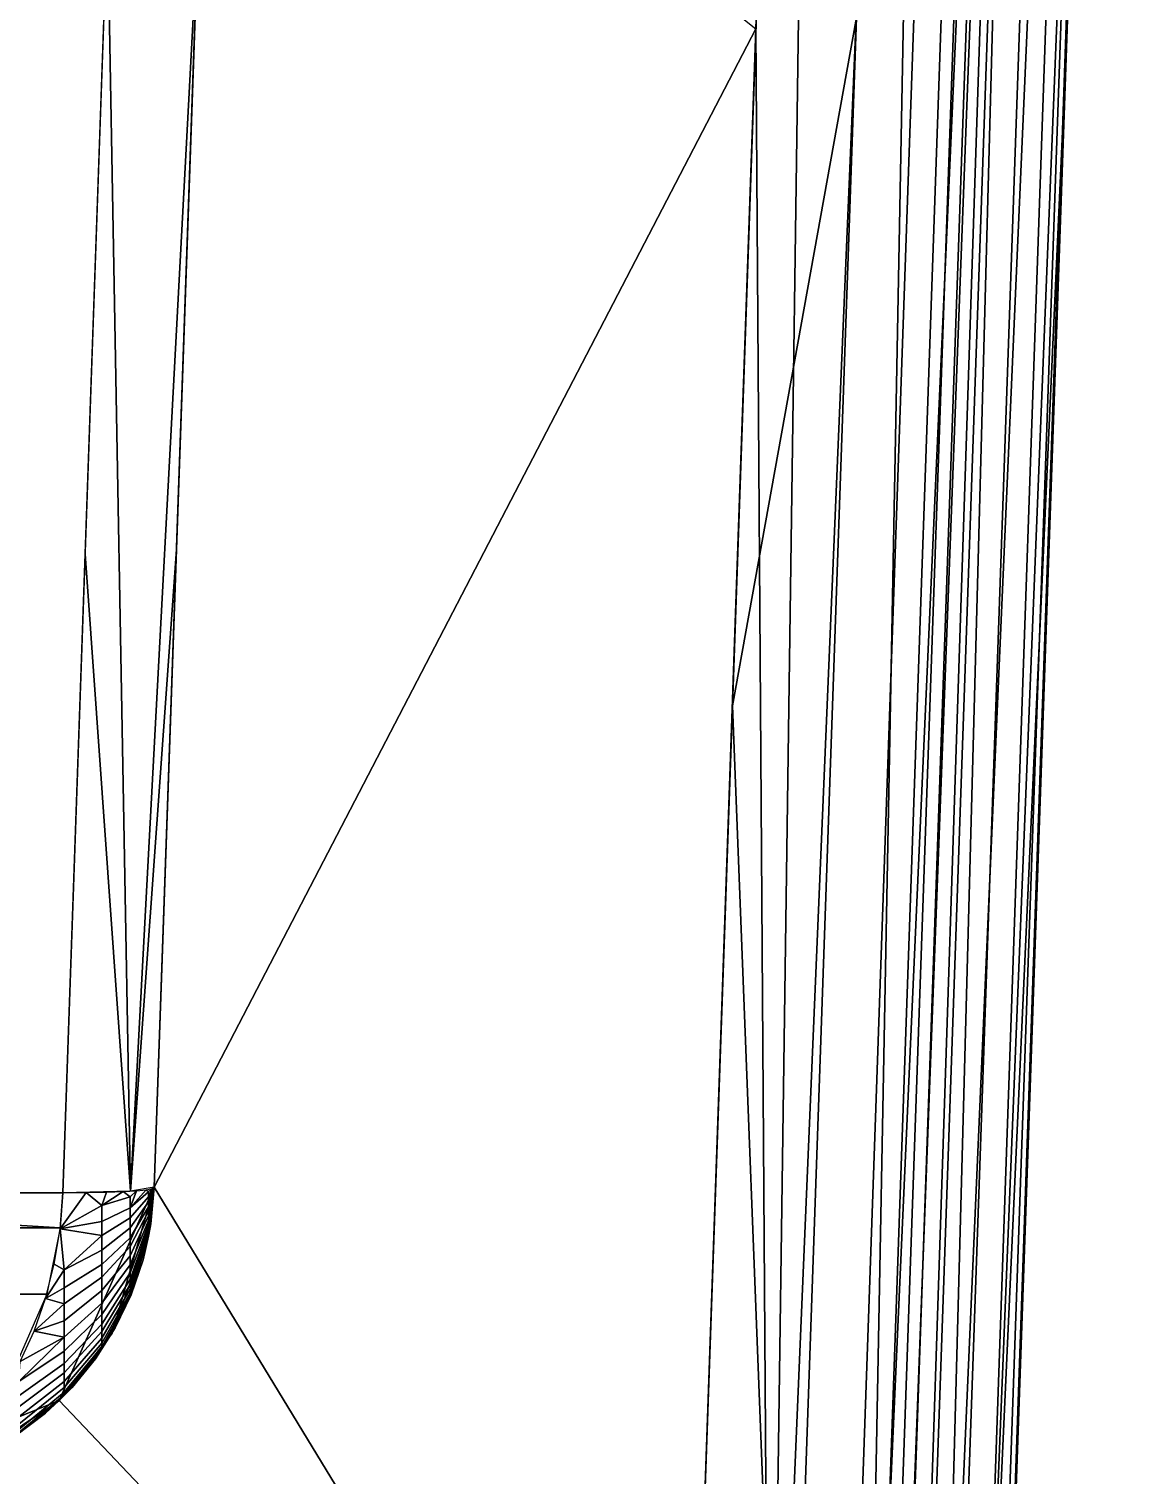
# Model space of a CAD drawing. Extents: x -11.8 to 11.8, y -23.6 to 0.1.
# Drawn here: x 9.969 to 11.75, y -5.447 to -3.127 of the extents above; entities that cross this region are included whole.
import ezdxf

# ---------------------------------------------------------------- set-up
doc = ezdxf.new("R2010")
doc.units = 0
doc.header["$MEASUREMENT"] = 0
doc.layers.add('METALICO', color=253, linetype='CONTINUOUS')

msp = doc.modelspace()

# ---------------------------------------------------------------- linework, layer by layer
at = {"layer": 'METALICO'}
for points in [[(0, -6.3855, 11.5224), (11.0227, -6.3855, 11.5224), (0, 0.1319, 11.75)], [(11.0227, -6.3855, 11.5224), (11.2503, 0.1319, 11.75), (0, 0.1319, 11.75)], [(10.1704, -4.9855, -11.5713), (10.3491, 0.1319, -11.75), (10.3491, 0.1319, -2.8033)], [(10.3491, 0.1319, -2.8033), (10.3491, 0.1319, 6.1433), (10.1704, -4.9855, 5.9428)], [(10.1704, -4.9855, 5.9428), (10.1704, -4.9855, -2.8143), (10.3491, 0.1319, -2.8033)], [(10.1704, -4.9855, -2.8143), (10.1704, -4.9855, -11.5713), (10.3491, 0.1319, -2.8033)], [(11.1365, -3.1268, 11.6362), (11.2503, 0.1319, 11.75), (11.1588, -6.3896, 11.5034)], [(11.2503, 0.1319, 11.75), (11.4343, 0.1319, 11.7149), (11.1588, -6.3896, 11.5034)], [(11.3114, -6.3924, 11.4302), (11.1588, -6.3896, 11.5034), (11.4343, 0.1319, 11.7149)], [(11.4343, 0.1319, 11.7149), (11.6037, 0.1319, 11.6037), (11.3114, -6.3924, 11.4302)], [(11.3557, -6.3927, 11.3949), (11.3114, -6.3924, 11.4302), (11.6037, 0.1319, 11.6037)], [(11.3885, -6.3927, 11.3627), (11.3557, -6.3927, 11.3949), (11.6037, 0.1319, 11.6037)], [(11.4284, -6.3924, 11.3139), (11.3885, -6.3927, 11.3627), (11.6037, 0.1319, 11.6037)], [(11.6037, 0.1319, 11.6037), (11.7149, 0.1319, 11.4343), (11.4284, -6.3924, 11.3139)], [(11.4877, -6.3907, 11.2051), (11.4284, -6.3924, 11.3139), (11.7149, 0.1319, 11.4343)], [(11.75, 0.1319, 11.2503), (11.6362, -3.1268, 11.1365), (11.4877, -6.3907, 11.2051)], [(11.7149, 0.1319, 11.4343), (11.75, 0.1319, 11.2503), (11.4877, -6.3907, 11.2051)], [(11.5224, -6.3855, 11.0227), (11.5224, -6.3855, 0), (11.75, 0.1319, 0)], [(11.5224, -6.3855, 0), (11.5224, -6.3855, -11.0227), (11.75, 0.1319, 0)], [(11.5224, -6.3855, -11.0227), (11.75, 0.1319, -11.2503), (11.75, 0.1319, 0)], [(11.75, 0.1319, 0), (11.75, 0.1319, 11.2503), (11.5224, -6.3855, 11.0227)], [(11.1744, -2.0406, -11.6741), (11.0986, -4.2131, -11.5983), (11.2978, -3.1083, -11.6103)], [(10.1133, -2.4312, 6.3963), (8.1598, -4.9943, 8.1598), (6.3963, -2.4312, 10.1133)], [(10.1133, -2.4312, 6.3963), (10.0238, -4.9943, 6.2958), (8.1598, -4.9943, 8.1598)], [(10.1704, -4.9855, -11.5713), (10.2598, -2.4268, -11.6606), (11.1365, -3.1268, -11.6362)], [(10.0596, -3.969, 6.336), (10.0954, -2.9438, 6.3762), (10.1322, -4.9917, 6.1338)], [(10.0954, -2.9438, 6.3762), (10.2419, -2.9386, 6.023), (10.1322, -4.9917, 6.1338)], [(10.2419, -2.9386, 6.023), (10.2062, -3.962, 5.9829), (10.1322, -4.9917, 6.1338)], [(11.1832, -6.3902, -11.4957), (11.2978, -3.1083, -11.6103), (11.0986, -4.2131, -11.5983)], [(11.2978, -3.1083, -11.6103), (11.1832, -6.3902, -11.4957), (11.2754, -6.392, -11.4535), (11.39, -3.11, -11.5681)], [(11.5603, -3.1102, -11.4029), (11.4456, -6.3921, -11.2883), (11.5118, -6.3887, -11.1247), (11.6264, -3.1068, -11.2393)], [(11.6264, -3.1068, -11.2393), (11.5118, -6.3887, -11.1247), (11.5205, -6.387, -11.0654), (11.6351, -3.1051, -11.18)], [(11.6351, -3.1051, -11.18), (11.5205, -6.387, -11.0654), (11.5224, -6.3855, -11.0227), (11.637, -3.1036, -11.1373)], [(11.1365, -3.1268, -11.6362), (11.0227, -6.3855, -11.5224), (10.1704, -4.9855, -11.5713)], [(11.0227, -6.3855, 11.5224), (11.1365, -3.1268, 11.6362), (11.1588, -6.3896, 11.5034)], [(11.39, -3.11, -11.5681), (11.2754, -6.392, -11.4535), (11.3192, -6.3925, -11.4246), (11.4338, -3.1106, -11.5392)], [(11.4338, -3.1106, -11.5392), (11.3192, -6.3925, -11.4246), (11.3395, -6.3926, -11.4088), (11.4541, -3.1107, -11.5234)], [(11.4541, -3.1107, -11.5234), (11.3395, -6.3926, -11.4088), (11.3597, -6.3927, -11.3913), (11.4743, -3.1108, -11.5059)], [(11.4743, -3.1108, -11.5059), (11.3597, -6.3927, -11.3913), (11.3942, -6.3927, -11.3564), (11.5088, -3.1108, -11.471)], [(11.5088, -3.1108, -11.471), (11.3942, -6.3927, -11.3564), (11.4456, -6.3921, -11.2883), (11.5603, -3.1102, -11.4029)], [(11.6362, -3.1268, 11.1365), (11.5224, -6.3855, 11.0227), (11.4877, -6.3907, 11.2051)], [(10.2062, -3.962, 5.9829), (10.1704, -4.9855, 5.9428), (10.1322, -4.9917, 6.1338)], [(10.1322, -4.9917, 6.1338), (10.0238, -4.9943, 6.2958), (10.0596, -3.969, 6.336)], [(11.0986, -4.2131, -11.5983), (11.0227, -6.3855, -11.5224), (11.1832, -6.3902, -11.4957)], [(10.1704, -4.9855, -11.5713), (10.0181, -5.3278, -11.5593), (10.1028, -5.2198, -2.8126)], [(10.0181, -5.3278, -11.5593), (10.1704, -4.9855, -11.5713), (11.0227, -6.3855, -11.5224)], [(10.1028, -5.2198, -2.8126), (10.1644, -5.0478, -2.8126), (10.1704, -4.9855, -11.5713)], [(10.1578, -4.9894, 6.0539), (10.1672, -4.9876, 5.9987), (10.1614, -4.9931, 6.0357)], [(10.1704, -4.9855, 5.9428), (10.1649, -5.0443, 5.9428), (10.1614, -5.0639, 5.9516)], [(10.1672, -4.9876, 5.9987), (10.1704, -4.9855, 5.9428), (10.1614, -5.0386, 6.0083)], [(10.1614, -5.0639, 5.9516), (10.1614, -5.0628, 5.9602), (10.1704, -4.9855, 5.9428)], [(10.1614, -5.0628, 5.9602), (10.1614, -5.0608, 5.9687), (10.1704, -4.9855, 5.9428)], [(10.1614, -5.0608, 5.9687), (10.1614, -5.0581, 5.9769), (10.1704, -4.9855, 5.9428)], [(10.1614, -5.0581, 5.9769), (10.1614, -5.0543, 5.9855), (10.1704, -4.9855, 5.9428)], [(10.1614, -5.0543, 5.9855), (10.1614, -5.0502, 5.993), (10.1704, -4.9855, 5.9428)], [(10.1614, -5.0502, 5.993), (10.1614, -5.0449, 6.0008), (10.1704, -4.9855, 5.9428)], [(10.1614, -5.0449, 6.0008), (10.1614, -5.0386, 6.0083), (10.1704, -4.9855, 5.9428)], [(10.1614, -5.0386, 6.0083), (10.1614, -5.0315, 6.0152), (10.1672, -4.9876, 5.9987)], [(10.1614, -5.0315, 6.0152), (10.1614, -5.024, 6.0211), (10.1672, -4.9876, 5.9987)], [(10.1614, -5.024, 6.0211), (10.1614, -5.0171, 6.0256), (10.1672, -4.9876, 5.9987)], [(10.1614, -5.0171, 6.0256), (10.1614, -5.0091, 6.0299), (10.1672, -4.9876, 5.9987)], [(10.1614, -5.0091, 6.0299), (10.1614, -5.001, 6.0332), (10.1672, -4.9876, 5.9987)], [(10.1614, -5.001, 6.0332), (10.1614, -4.9931, 6.0357), (10.1672, -4.9876, 5.9987)], [(10.1704, -4.9855, 5.9428), (10.1704, -4.9855, 1.5642), (10.1644, -5.0478, 5.9428)], [(10.1704, -4.9855, 1.5642), (10.1704, -4.9855, -2.8143), (10.1644, -5.0478, -2.8126)], [(10.1704, -4.9855, -2.8143), (10.1704, -4.9855, -7.1928), (10.1644, -5.0478, -2.8126)], [(10.1704, -4.9855, -7.1928), (10.1704, -4.9855, -11.5713), (10.1644, -5.0478, -2.8126)], [(10.1644, -5.0478, -2.8126), (10.1644, -5.0478, 5.9428), (10.1704, -4.9855, 1.5642)], [(10.0194, -5.0508, 6.2914), (8.144, -5.0508, 8.1669), (9.0918, -4.9943, 7.2278)], [(9.0918, -4.9943, 7.2278), (10.0238, -4.9943, 6.2958), (10.0194, -5.0508, 6.2914)], [(10.0193, -5.0523, 6.2913), (10.0238, -4.9943, 6.2958), (10.0612, -4.9939, 6.2541)], [(10.0193, -5.0523, 6.2913), (10.0612, -4.9939, 6.2541), (10.0864, -5.0147, 6.2167)], [(10.0612, -4.9939, 6.2541), (10.0936, -4.9933, 6.2084), (10.0864, -5.0147, 6.2167)], [(10.0936, -4.9933, 6.2084), (10.1207, -4.9923, 6.1594), (10.0864, -5.0147, 6.2167)], [(10.1317, -5.0006, 6.1338), (10.0864, -5.0147, 6.2167), (10.1207, -4.9923, 6.1594)], [(10.0864, -5.0147, 6.2167), (10.1317, -5.0006, 6.1338), (10.1317, -5.0184, 6.1299), (10.0864, -5.0402, 6.2111)], [(10.1207, -4.9923, 6.1594), (10.1422, -4.991, 6.1076), (10.1317, -5.0006, 6.1338)], [(10.1422, -4.991, 6.1076), (10.1578, -4.9894, 6.0539), (10.1317, -5.0184, 6.1299)], [(10.1614, -4.9931, 6.0357), (10.1317, -5.0184, 6.1299), (10.1578, -4.9894, 6.0539)], [(10.1317, -5.0184, 6.1299), (10.1317, -5.0006, 6.1338), (10.1422, -4.991, 6.1076)], [(10.1317, -5.0184, 6.1299), (10.1614, -4.9931, 6.0357), (10.1614, -5.001, 6.0332), (10.1317, -5.0344, 6.1248)], [(10.1317, -5.0344, 6.1248), (10.1614, -5.001, 6.0332), (10.1614, -5.0091, 6.0299), (10.1317, -5.0506, 6.1181)], [(10.1317, -5.0506, 6.1181), (10.1614, -5.0091, 6.0299), (10.1614, -5.0171, 6.0256), (10.1317, -5.0667, 6.1096)], [(10.0864, -5.0147, 6.2167), (10.0864, -5.0402, 6.2111), (10.0193, -5.0523, 6.2913)], [(10.0864, -5.0402, 6.2111), (10.1317, -5.0184, 6.1299), (10.1317, -5.0344, 6.1248), (10.0864, -5.0631, 6.2039)], [(10.0864, -5.0631, 6.2039), (10.1317, -5.0344, 6.1248), (10.1317, -5.0506, 6.1181), (10.0864, -5.0864, 6.1942)], [(10.1317, -5.0667, 6.1096), (10.1614, -5.0171, 6.0256), (10.1614, -5.024, 6.0211), (10.1317, -5.0806, 6.1005)], [(10.1317, -5.0806, 6.1005), (10.1614, -5.024, 6.0211), (10.1614, -5.0315, 6.0152), (10.1317, -5.0958, 6.0885)], [(10.1317, -5.0958, 6.0885), (10.1614, -5.0315, 6.0152), (10.1614, -5.0386, 6.0083), (10.1317, -5.1101, 6.0746)], [(9.9981, -5.1571, 6.2701), (8.1226, -5.1571, 8.1456), (8.144, -5.0508, 8.1669), (10.0194, -5.0508, 6.2914)], [(10.0099, -5.1091, 6.282), (10.0193, -5.0523, 6.2913), (10.026, -5.1179, 6.2611)], [(10.0864, -5.0402, 6.2111), (10.0864, -5.0631, 6.2039), (10.0193, -5.0523, 6.2913)], [(10.026, -5.1179, 6.2611), (10.0193, -5.0523, 6.2913), (10.0864, -5.0631, 6.2039)], [(10.0864, -5.0864, 6.1942), (10.1317, -5.0506, 6.1181), (10.1317, -5.0667, 6.1096), (10.0864, -5.1095, 6.182)], [(10.1028, -5.2198, -2.8126), (10.1028, -5.2198, 5.9428), (10.1644, -5.0478, 5.9428), (10.1644, -5.0478, -2.8126)], [(10.1317, -5.1101, 6.0746), (10.1614, -5.0386, 6.0083), (10.1614, -5.0449, 6.0008), (10.1317, -5.1226, 6.0596)], [(10.1317, -5.1226, 6.0596), (10.1614, -5.0449, 6.0008), (10.1614, -5.0502, 5.993), (10.1317, -5.1333, 6.044)], [(10.1317, -5.1333, 6.044), (10.1614, -5.0502, 5.993), (10.1614, -5.0543, 5.9855), (10.1317, -5.1417, 6.0288)], [(10.1317, -5.1417, 6.0288), (10.1614, -5.0543, 5.9855), (10.1614, -5.0581, 5.9769), (10.1317, -5.1492, 6.0115)], [(10.1317, -5.1492, 6.0115), (10.1614, -5.0581, 5.9769), (10.1614, -5.0608, 5.9687), (10.1317, -5.1547, 5.9949)], [(10.1649, -5.0443, 5.9428), (10.1525, -5.102, 5.9428), (10.1614, -5.0639, 5.9516)], [(10.0864, -5.0631, 6.2039), (10.0864, -5.0864, 6.1942), (10.026, -5.1179, 6.2611)], [(10.0864, -5.1095, 6.182), (10.1317, -5.0667, 6.1096), (10.1317, -5.0806, 6.1005), (10.0864, -5.1295, 6.169)], [(10.0864, -5.1295, 6.169), (10.1317, -5.0806, 6.1005), (10.1317, -5.0958, 6.0885), (10.0864, -5.1512, 6.1518)], [(10.1317, -5.1547, 5.9949), (10.1614, -5.0608, 5.9687), (10.1614, -5.0628, 5.9602), (10.1317, -5.1586, 5.9779)], [(10.1317, -5.1586, 5.9779), (10.1614, -5.0628, 5.9602), (10.1614, -5.0639, 5.9516), (10.1317, -5.161, 5.9606)], [(10.1317, -5.161, 5.9606), (10.1614, -5.0639, 5.9516), (10.1525, -5.102, 5.9428)], [(10.026, -5.1179, 6.2611), (10.0864, -5.0864, 6.1942), (10.0864, -5.1095, 6.182), (10.026, -5.1471, 6.2456)], [(10.0864, -5.1512, 6.1518), (10.1317, -5.0958, 6.0885), (10.1317, -5.1101, 6.0746), (10.0864, -5.1717, 6.1318)], [(10.1525, -5.102, 5.9428), (10.1333, -5.1579, 5.9428), (10.1317, -5.161, 5.9606)], [(9.996, -5.1641, 6.268), (10.0099, -5.1091, 6.282), (10.026, -5.1179, 6.2611)], [(10.026, -5.1179, 6.2611), (10.026, -5.1471, 6.2456), (9.996, -5.1641, 6.268)], [(10.026, -5.1471, 6.2456), (10.0864, -5.1095, 6.182), (10.0864, -5.1295, 6.169), (10.026, -5.1724, 6.2292)], [(10.0864, -5.1717, 6.1318), (10.1317, -5.1101, 6.0746), (10.1317, -5.1226, 6.0596), (10.0864, -5.1897, 6.1104)], [(10.0864, -5.1897, 6.1104), (10.1317, -5.1226, 6.0596), (10.1317, -5.1333, 6.044), (10.0864, -5.205, 6.0879)], [(10.026, -5.1471, 6.2456), (10.026, -5.1724, 6.2292), (9.996, -5.1641, 6.268)], [(10.026, -5.1724, 6.2292), (10.0864, -5.1295, 6.169), (10.0864, -5.1512, 6.1518), (10.026, -5.1999, 6.2074)], [(10.026, -5.1999, 6.2074), (10.0864, -5.1512, 6.1518), (10.0864, -5.1717, 6.1318), (10.026, -5.2259, 6.1822)], [(10.0864, -5.205, 6.0879), (10.1317, -5.1333, 6.044), (10.1317, -5.1417, 6.0288), (10.0864, -5.217, 6.0662)], [(10.0864, -5.217, 6.0662), (10.1317, -5.1417, 6.0288), (10.1317, -5.1492, 6.0115), (10.0864, -5.2279, 6.0414)], [(10.0864, -5.2279, 6.0414), (10.1317, -5.1492, 6.0115), (10.1317, -5.1547, 5.9949), (10.0864, -5.2357, 6.0176)], [(9.9373, -5.2965, 6.2093), (8.0618, -5.2965, 8.0848), (8.1226, -5.1571, 8.1456), (9.9981, -5.1571, 6.2701)], [(9.9776, -5.2163, 6.2497), (9.996, -5.1641, 6.268), (10.026, -5.1724, 6.2292)], [(10.026, -5.1724, 6.2292), (10.026, -5.1999, 6.2074), (9.9776, -5.2163, 6.2497)], [(10.026, -5.2259, 6.1822), (10.0864, -5.1717, 6.1318), (10.0864, -5.1897, 6.1104), (10.026, -5.2487, 6.155)], [(10.0864, -5.2357, 6.0176), (10.1317, -5.1547, 5.9949), (10.1317, -5.1586, 5.9779), (10.0864, -5.2413, 5.9931)], [(10.0864, -5.2413, 5.9931), (10.1317, -5.1586, 5.9779), (10.1317, -5.161, 5.9606), (10.0864, -5.2448, 5.9684)], [(10.0864, -5.2448, 5.9684), (10.1317, -5.161, 5.9606), (10.1077, -5.2111, 5.9428)], [(10.1333, -5.1579, 5.9428), (10.1077, -5.2111, 5.9428), (10.1317, -5.161, 5.9606)], [(10.026, -5.2487, 6.155), (10.0864, -5.1897, 6.1104), (10.0864, -5.205, 6.0879), (10.026, -5.2681, 6.1265)], [(9.9551, -5.2652, 6.2271), (9.9776, -5.2163, 6.2497), (10.026, -5.2259, 6.1822)], [(10.026, -5.1999, 6.2074), (10.026, -5.2259, 6.1822), (9.9776, -5.2163, 6.2497)], [(10.0383, -5.3071, -2.8126), (10.1028, -5.2198, -2.8126), (10.0181, -5.3278, -11.5593)], [(10.026, -5.2681, 6.1265), (10.0864, -5.205, 6.0879), (10.0864, -5.217, 6.0662), (10.026, -5.2833, 6.099)], [(10.026, -5.2833, 6.099), (10.0864, -5.217, 6.0662), (10.0864, -5.2279, 6.0414), (10.026, -5.297, 6.0676)], [(10.0383, -5.3071, -2.8126), (10.0383, -5.3071, 5.9428), (10.1028, -5.2198, 5.9428), (10.1028, -5.2198, -2.8126)], [(10.1077, -5.2111, 5.9428), (10.076, -5.2609, 5.9428), (10.0864, -5.2448, 5.9684)], [(10.026, -5.2259, 6.1822), (10.026, -5.2487, 6.155), (9.9529, -5.2973, 6.1917)], [(9.9529, -5.2973, 6.1917), (9.9551, -5.2652, 6.2271), (10.026, -5.2259, 6.1822)], [(10.026, -5.297, 6.0676), (10.0864, -5.2279, 6.0414), (10.0864, -5.2357, 6.0176), (10.026, -5.3069, 6.0375)], [(10.026, -5.3069, 6.0375), (10.0864, -5.2357, 6.0176), (10.0864, -5.2413, 5.9931), (10.026, -5.3141, 6.0065)], [(10.026, -5.3141, 6.0065), (10.0864, -5.2413, 5.9931), (10.0864, -5.2448, 5.9684), (10.026, -5.3184, 5.9752)], [(9.9529, -5.2973, 6.1917), (10.026, -5.2487, 6.155), (10.026, -5.2681, 6.1265), (9.9529, -5.3201, 6.1583)], [(10.026, -5.3184, 5.9752), (10.0864, -5.2448, 5.9684), (10.0387, -5.3066, 5.9428)], [(10.076, -5.2609, 5.9428), (10.0387, -5.3066, 5.9428), (10.0864, -5.2448, 5.9684)], [(9.9529, -5.3201, 6.1583), (10.026, -5.2681, 6.1265), (10.026, -5.2833, 6.099), (9.9529, -5.3379, 6.1261)], [(9.9529, -5.3379, 6.1261), (10.026, -5.2833, 6.099), (10.026, -5.297, 6.0676), (9.9529, -5.354, 6.0893)], [(9.9529, -5.354, 6.0893), (10.026, -5.297, 6.0676), (10.026, -5.3069, 6.0375), (9.9529, -5.3656, 6.0539)], [(9.9529, -5.3656, 6.0539), (10.026, -5.3069, 6.0375), (10.026, -5.3141, 6.0065), (9.9529, -5.374, 6.0176)], [(9.9958, -5.348, -2.8126), (9.9958, -5.348, 5.9428), (10.0383, -5.3071, 5.9428), (10.0383, -5.3071, -2.8126)], [(9.9958, -5.348, -2.8126), (10.0383, -5.3071, -2.8126), (10.0181, -5.3278, -11.5593)], [(10.0387, -5.3066, 5.9428), (9.9962, -5.3476, 5.9428), (10.026, -5.3184, 5.9752)], [(10.0181, -5.3278, -11.5593), (9.6707, -5.4681, -11.5544), (9.8702, -5.4266, -2.8126)], [(9.6707, -5.4681, -11.5544), (10.0181, -5.3278, -11.5593), (11.0227, -6.3855, -11.5224)], [(9.8702, -5.4266, -2.8126), (9.9479, -5.3843, -2.8126), (10.0181, -5.3278, -11.5593)], [(9.9479, -5.3843, -2.8126), (9.9958, -5.348, -2.8126), (10.0181, -5.3278, -11.5593)], [(9.9529, -5.374, 6.0176), (10.026, -5.3141, 6.0065), (10.026, -5.3184, 5.9752), (9.9529, -5.3791, 5.9808)], [(9.9529, -5.3791, 5.9808), (10.026, -5.3184, 5.9752), (9.9962, -5.3476, 5.9428)], [(9.9479, -5.3843, -2.8126), (9.9479, -5.3843, 5.9428), (9.9958, -5.348, 5.9428), (9.9958, -5.348, -2.8126)], [(9.9962, -5.3476, 5.9428), (9.9492, -5.3834, 5.9428), (9.9529, -5.3791, 5.9808)]]:
    msp.add_3dface(points, dxfattribs=at)

doc.saveas('drawing.dxf')
